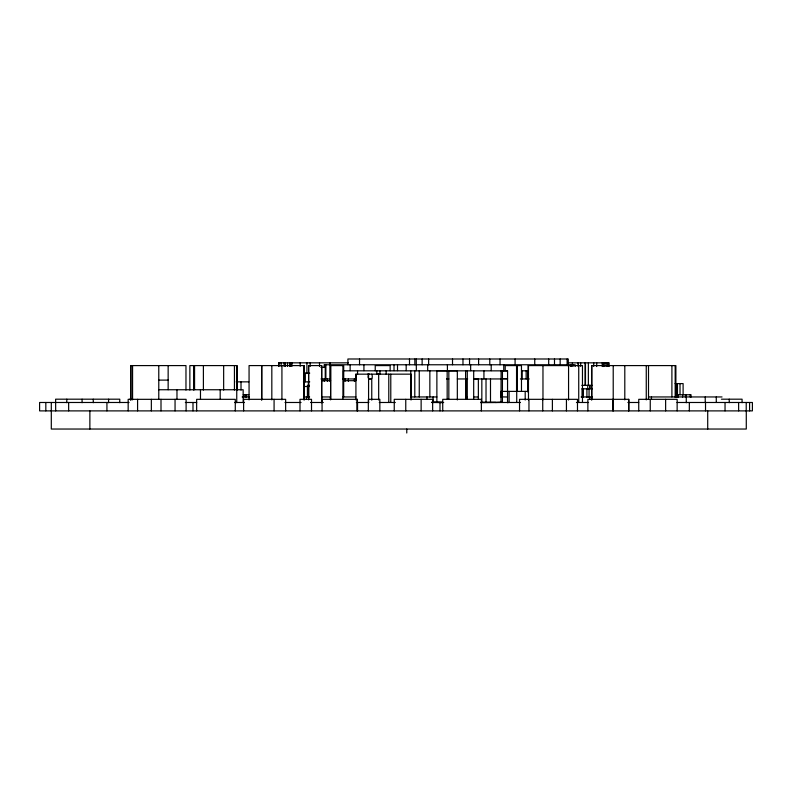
<?xml version="1.0" encoding="UTF-8"?>
<svg xmlns="http://www.w3.org/2000/svg" width="792" height="792" viewBox="0 0 792 792"><rect width="100%" height="100%" fill="white"/><g stroke="black" fill="none" stroke-linecap="round" stroke-linejoin="round"><path stroke-width="1.19" d="M130.799 365.587L130.799 400.029L130.799 365.587L185.971 365.587L185.971 390.08M261.716 400.029L261.716 365.587L261.716 399.871M271.824 399.871L271.824 365.587M281.922 399.871L281.922 365.587M304.009 399.871L304.009 365.587M304.178 399.871L304.178 365.587L249.064 365.587L249.064 399.871M308.613 399.871L308.613 365.587L321.681 365.587L321.681 402.762M321.681 402.316L321.681 365.587M330.62 399.871L330.62 365.587L343.688 365.587L343.688 396.95M368.577 402.346L368.577 374.161C365.686 380.902 374.646 380.902 371.745 374.161M376.804 370.814L376.804 374.161L379.952 374.161L379.952 370.814M386.159 374.161L386.169 370.814M410.751 370.814L410.751 396.95L436.877 396.95L436.877 370.814M433.135 396.95L433.135 402.485L436.877 402.356L436.877 396.95M447.163 399.326L447.163 370.814M448.836 399.326L448.836 370.844L457.33 370.814L457.33 399.93M465.597 399.138L465.607 370.814M466.161 399.138L466.171 378.952M467.28 399.138L467.29 370.814M473.685 399.138L473.695 370.814M478.368 399.158L478.358 378.952L473.695 378.952L501.861 378.952M500.999 402.405L501.108 370.735L507.563 370.854L507.543 402.613M582.466 402.316L582.466 365.587L528.135 365.587L528.135 391.416M591.664 399.871L591.664 365.587L675.883 365.587L675.883 397.426M591.782 399.871L591.782 365.587M613.216 399.871L613.216 365.587M624.799 399.871L624.799 365.587M646.262 399.871L646.262 365.587M502.435 370.844L502.415 402.405L480.744 402.613M433.957 402.395L442.589 402.613M495.346 402.485L501.088 402.287M507.187 402.544L509.108 402.485L509.108 391.387M367.617 374.161L369.458 374.161M457.34 378.962L467.676 378.952M348.341 362.835L278.675 362.835L278.675 366.498M568.092 362.835L609.147 362.835L609.147 366.498M320.899 367.369L325.245 367.369M507.563 370.854L343.441 370.814L343.441 378.952M522.007 370.814L527.769 370.814L527.64 391.892M303.692 373.141L309.731 373.141M355.925 399.901L355.915 374.161L411.038 374.161L411.038 400.029M368.577 378.606L371.755 378.606M501.088 378.606L507.543 378.606M321.037 378.952L329.868 378.952M342.778 378.952L356.37 378.952M446.53 378.952L448.836 378.952M507.563 378.962L501.098 378.843M520.403 378.952L529.214 378.952M158.776 380.111L168.151 380.111M321.681 380.695L330.62 380.695M343.688 380.695L355.925 380.695L355.915 374.161M236.204 381.853L248.807 381.853M303.425 381.853L309.731 381.853M675.091 383.595L683.11 383.595L683.11 394.753M307.336 385.338L309.385 385.338M581.793 385.338L592.188 385.338M309.385 386.496L303.861 386.496L303.861 381.853M581.952 388.822L592.357 388.822M158.776 389.743L243.164 389.743L243.164 402.663M501.088 391.387L528.472 391.387M243.243 394.753L248.807 394.753M675.804 394.753L676.051 383.595M242.154 396.95L249.341 396.95M303.494 396.95L309.613 396.95M321.681 396.95L330.62 396.95M342.926 396.95L355.925 396.95M465.597 396.98L467.28 396.98M507.553 397L501.088 396.881M581.13 396.95L592.198 396.95M648.509 396.95L722.037 396.95M129.759 399.188L131.195 399.188M721.403 399.188L742.074 399.188L742.074 402.702M431.561 402.277L442.649 402.277M480.853 402.277L495.346 402.277M129.056 402.485L39.6 402.485L39.6 410.89L752.4 410.89L752.4 402.485L677.002 402.485M185.338 402.485L196.703 402.485M234.571 402.485L244.411 402.485M285.011 402.485L301.049 402.485M310.523 402.485L323.324 402.485M356.351 402.485L368.834 402.485M379.259 402.485L395.337 402.485M431.492 402.485L443.698 402.485M480.734 402.485L520.443 402.485M576.447 402.485L588.575 402.485M627.878 402.485L638.728 402.485M437.332 370.814L448.836 370.844M473.685 396.98L478.368 397M436.877 402.356L442.589 402.385M500.999 391.387L500.999 397M749.588 402.485L749.588 410.89M746.282 410.89L746.282 429.036L51.302 429.036L51.302 402.485M746.222 402.485L746.222 410.89M738.629 402.485L738.629 410.89M729.234 399.188L729.234 402.702M725.036 402.485L725.036 410.89M716.275 396.95L716.275 402.485M707.711 410.89L707.711 429.036M705.524 402.485L705.524 410.89M705.236 396.95L705.236 402.485M691.05 397.049L691.05 394.753L676.418 394.753L676.418 397.049M690.278 394.753L690.278 397.049M689.337 402.485L689.337 410.89M686.268 396.95L686.268 402.762M686.08 394.753L686.08 397.049M685.446 394.753L685.446 397.049M682.575 394.753L682.575 397.049M680.021 383.595L680.021 394.753M678.11 394.753L678.11 397.049M677.992 394.753L677.992 397.049M677.457 383.595L677.457 394.753M677.14 410.89L677.14 399.326L638.738 399.326L638.738 410.89M675.18 365.587L675.18 397.426M671.903 365.587L671.903 396.95M665.626 399.326L665.626 410.89M651.469 396.95L651.469 399.277M650.252 399.326L650.252 410.89M648.509 365.587L648.509 399.277M628.888 410.89L628.888 399.326L587.872 399.326L587.872 410.89M628.62 399.326L628.62 410.89M613.325 399.326L613.325 410.89M612.82 399.326L612.82 410.89M607.88 362.835L607.88 366.498M607.741 362.835L607.741 366.488M606.246 362.835L606.246 366.498M604.751 362.835L604.751 366.498M603.405 362.835L603.405 366.518M602.227 362.835L602.227 366.518M596.713 362.835L596.713 366.548M593.713 362.835L593.713 366.389M589.971 385.338L589.971 388.822M589.654 385.338L589.654 388.822M589.793 396.95L589.793 399.277M589.06 388.822L589.06 397.406M588.367 362.835L588.367 385.338M587.733 385.338L587.733 388.822M586.912 388.822L586.912 397.406M585.476 362.835L585.476 385.338M585.12 362.835L585.12 385.338M583.357 388.822L583.357 397.406M582.169 388.822L582.169 397.406M580.684 362.835L580.684 366.29M578.734 365.587L578.734 402.485M578.378 362.835L578.378 366.29M578.229 362.835L578.229 366.409M577.487 410.89L577.487 399.326L519.542 399.326L519.542 410.89M575.16 366.498L575.16 364.765L324.146 364.765L324.146 367.369M572.873 364.765L572.873 366.498M572.418 362.835L572.418 365.221M571.369 364.765L571.369 366.498M570.893 364.765L570.893 366.498M568.567 365.587L568.567 400.029M568.458 364.765L568.458 366.498M568.3 364.765L568.3 358.994L347.906 358.994L347.906 364.765M567.121 358.994L567.121 364.765M566.438 399.326L566.438 410.89M560.152 358.994L560.152 364.765M554.499 358.994L554.499 364.765M552.39 399.326L552.39 410.89M548.688 358.994L548.688 364.765M542.966 365.587L542.975 399.861M542.738 399.326L542.738 410.89M534.748 358.994L534.748 364.765M528.957 399.326L528.957 410.89M528.472 365.587L528.472 400.019M526.165 370.814L526.165 378.952M525.195 391.387L525.195 400.019M522.146 370.814L522.146 378.952M521.473 391.387L521.473 365.587L505.207 365.587L505.207 370.507M517.404 365.587L517.404 391.387M516.721 391.387L516.721 402.485M516.552 365.587L516.552 391.387M515.087 358.994L515.087 364.765M503.752 364.765L503.752 370.676M500.039 358.994L500.039 364.765M491.198 364.765L491.198 370.676M490.495 378.952L490.495 402.485M489.783 358.994L489.783 364.765M486.021 378.952L486.021 402.485M483.932 370.814L483.932 378.952M481.833 378.952L481.833 402.485M481.368 410.89L481.368 399.326L442.728 399.326L442.728 410.89M478.596 358.994L478.596 364.765M470.646 364.765L470.646 370.676M469.547 358.994L469.547 364.765M462.974 358.994L462.974 364.765M452.519 358.994L452.519 364.765M447.411 364.765L447.411 370.676M439.996 402.485L439.996 410.89M432.65 410.89L432.65 399.326L394.248 399.326L394.248 410.89M429.848 370.814L429.848 396.95M428.64 358.994L428.64 364.765M427.67 364.765L427.67 370.676M426.977 396.95L426.977 399.168M422.136 358.994L422.136 364.765M421.136 399.326L421.136 410.89M419.255 370.814L419.255 396.95M416.255 358.994L416.354 370.676M414.85 358.994L414.85 364.765M414.79 370.814L414.79 396.95M410.87 374.161L410.87 396.95M409.494 358.994L409.494 364.765M406.771 429.036L406.771 433.006M406.177 364.765L406.177 370.676M405.761 399.326L405.761 410.89M397.505 364.765L397.505 370.676M394.02 364.765L394.02 370.676M390.783 374.161L390.783 402.485M390.149 370.814L390.149 365.587L375.23 365.587L375.23 370.814M388.783 374.161L388.783 402.485M379.843 410.89L379.843 399.326L368.329 399.326L368.329 410.89M378.675 374.161L378.685 400.029M371.755 378.952L371.755 400.138M363.924 364.765L363.924 370.676M359.528 358.994L359.528 364.765M357.548 370.814L357.548 374.299M357.529 402.485L357.529 410.89M357.43 410.89L357.43 399.326L322.067 399.326L322.067 410.89M357.083 399.326L357.083 410.89M354.351 378.952L354.351 381.298M350.133 364.765L350.133 370.676M348.401 378.952L348.401 381.298M345.154 378.952L345.154 381.298M342.926 365.587L342.926 399.277M330.62 365.587L330.62 399.277M330.333 396.95L330.333 399.277M329.977 362.835L329.977 365.221M329.868 364.765L329.848 381.348M327.452 378.952L327.452 381.407M325.888 364.765L325.888 378.952M325.245 364.765L325.245 378.952M324.225 378.952L324.225 381.407M319.522 362.835L319.522 366.409M311.513 410.89L311.513 399.326L300 399.326L300 410.89M310.187 362.835L310.187 366.409M308.613 365.587L308.613 399.277M308.375 381.853L308.375 386.496M307.425 386.496L307.425 397.475M306.91 362.835L306.91 373.567M306.524 396.95L306.524 399.277M305.326 373.141L305.326 381.853M304.138 396.95L304.138 399.277M303.94 386.496L303.94 397.475M300.178 362.835L300.178 366.27M291.971 362.835L291.971 366.27M290.812 362.835L290.812 366.409M289.664 362.835L289.664 366.409M287.516 362.835L287.516 366.409M285.645 410.89L285.645 399.326L243.619 399.326L243.619 410.89M285.368 362.835L285.368 366.488M284.1 362.835L284.1 366.399M281.14 362.835L281.14 366.399M278.923 362.835L278.923 366.399M274.082 399.326L274.082 410.89M246.55 394.753L246.55 397.049M245.738 394.753L245.738 397.049M243.916 394.753L243.916 397.049M241.015 381.853L241.015 390.06M236.907 390.08L236.907 365.587L189.862 365.587L189.862 390.08M236.788 365.587L236.739 402.663M236.66 365.587L236.66 390.08M235.283 410.89L235.283 399.326L196.644 399.326L196.644 410.89M234.442 365.587L234.442 390.08M223.651 365.587L223.651 390.08M220.196 389.743L220.196 399.138M203.395 365.587L203.395 390.08M200.475 389.743L200.475 399.138M194.565 365.587L194.565 389.713M193.634 365.587L193.634 390.08M192.991 402.485L192.991 410.89M186.1 410.89L186.1 399.326L128.165 399.326L128.165 410.89M176.972 389.743L176.972 399.138M175.052 399.326L175.052 410.89M168.151 365.587L168.151 389.743M161.004 399.326L161.004 410.89M158.776 365.587L158.776 399.138M151.351 399.326L151.351 410.89M137.58 399.326L137.58 410.89M132.571 365.587L132.571 399.871M119.76 402.702L119.76 399.188L55.618 399.188L55.678 410.89M108.573 399.188L108.573 402.702M106.93 402.485L106.93 410.89M93.258 399.188L93.258 402.702M89.872 410.89L89.872 429.036M82.081 399.188L82.081 402.702M68.647 402.485L68.647 410.89M66.795 399.188L66.795 402.702M45.827 402.485L45.827 410.89"/></g></svg>
